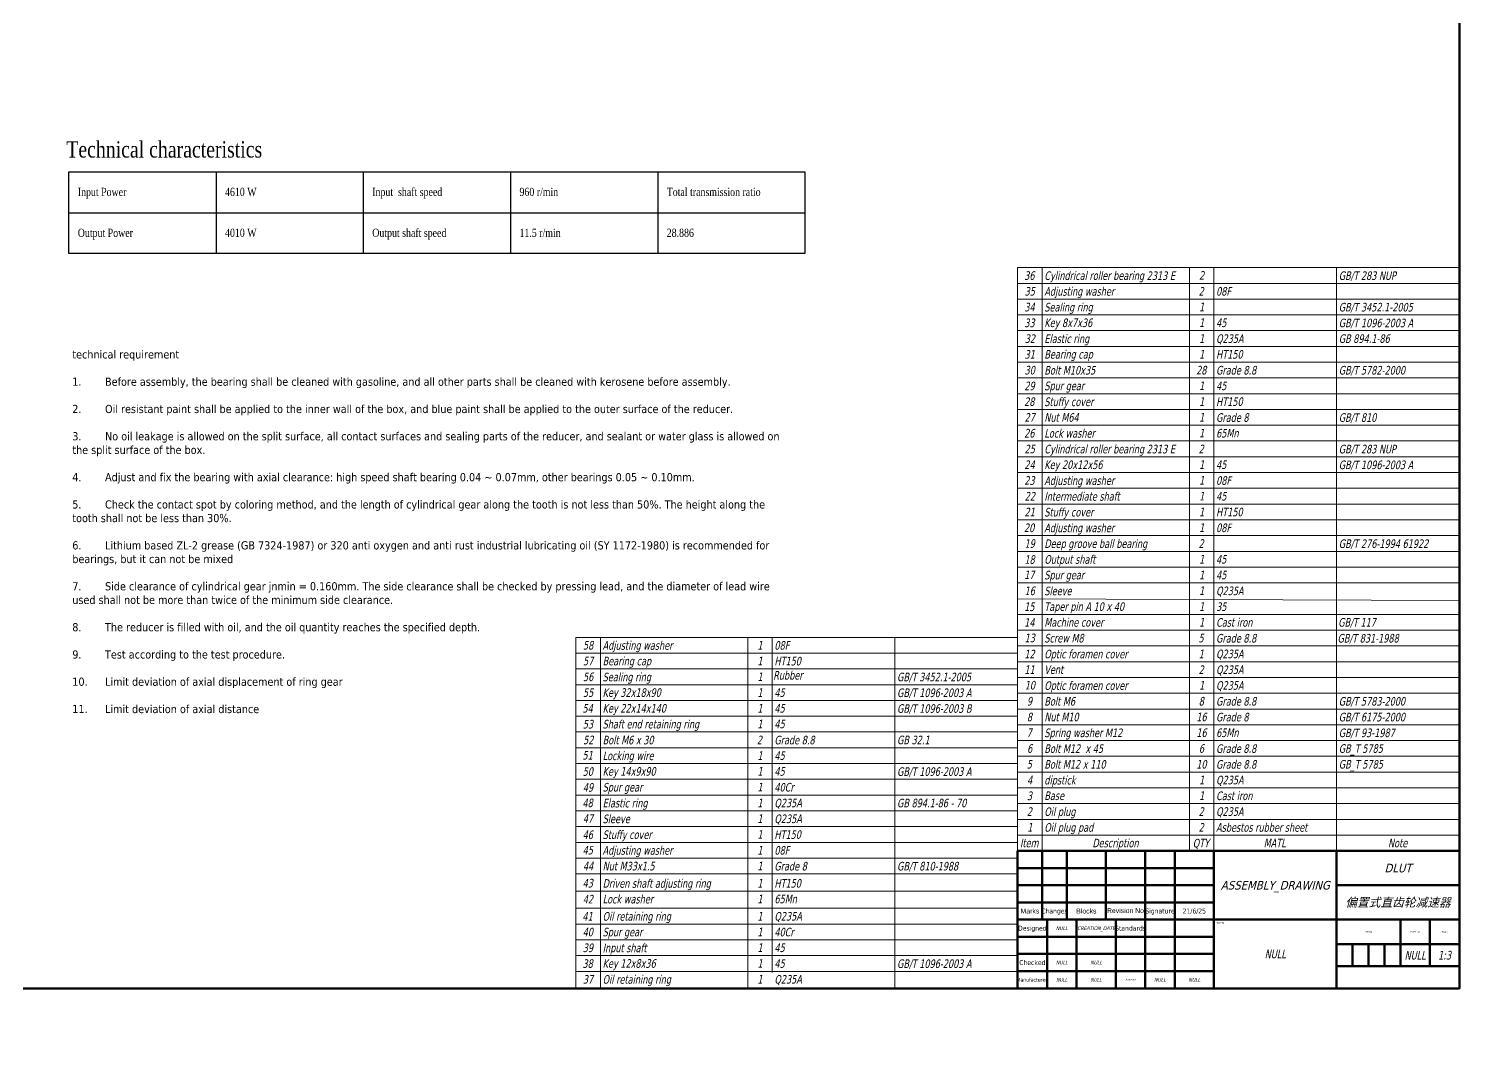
# Model space of a CAD drawing. Header units: millimetres. Extents: x 75 to 4670, y -59 to 2493.
# Drawn here: x 1788 to 3566, y -59 to 1202 of the extents above; entities that cross this region are included whole.
import ezdxf
from ezdxf.enums import TextEntityAlignment as Align

# ---------------------------------------------------------------- set-up
doc = ezdxf.new("R2010")
doc.units = ezdxf.units.MM
doc.header["$LTSCALE"] = 3
for name, color, linetype, lineweight in [('副本(1) 符号 (ISO)', 7, 'Continuous', 15), ('可见 (ISO)', 7, 'Continuous', 50), ('标题 (ISO)', 7, 'Continuous', 50)]:
    doc.layers.add(name, color=color, linetype=linetype, lineweight=lineweight)
doc.styles.add('A0', font='techb___.ttf', dxfattribs={"width": 0.8})
doc.styles.add('MtXpl_Tahoma', font='')
doc.styles.get("Standard").update_dxf_attribs({"font": ''})
doc.styles.add('文本样式54', font='tahoma.ttf')
doc.styles.add('文本样式55', font='tahoma.ttf')
doc.styles.add('文本样式57', font='arial.ttf')
doc.styles.add('注释文本 (ISO)', font='tahoma.ttf')
doc.styles.get('MtXpl_Tahoma').set_extended_font_data('Tahoma', italic=True)
doc.styles.get('Standard').set_extended_font_data('Tahoma', italic=True)

# ---------------------------------------------------------------- blocks, each defined once
blk = doc.blocks.new('图框 Default Border')
at = {"layer": '可见 (ISO)', "flags": 128}
blk.add_lwpolyline([(25, 10), (25, 831), (1179, 831), (1179, 10), (25, 10)], dxfattribs=at)

msp = doc.modelspace()

# ---------------------------------------------------------------- linework, layer by layer
for p, q in [((1837, 1028), (2737, 1028)), ((1837, 928), (1837, 1028)), ((2017, 1028), (2017, 928)), ((2197, 1028), (2197, 928)), ((2377, 1028), (2377, 928)), ((2557, 1028), (2557, 928)), ((2737, 1028), (2737, 928)), ((1837, 978), (2737, 978)), ((2737, 928), (1837, 928))]:
    msp.add_line(p, q)
at = {"layer": '副本(1) 符号 (ISO)'}
for p, q in [((3537, 1257.824), (3537, 217.27)), ((3537, 910.973), (2997, 910.973)), ((2997, 910.973), (2997, 236.539)), ((3027, 910.973), (3027, 217.27)), ((3207, 910.973), (3207, 217.27)), ((3237, 910.973), (3237, 217.27)), ((3387, 910.973), (3387, 217.27)), ((3537, 891.703), (2997, 891.703)), ((3537, 872.434), (2997, 872.434)), ((3537, 853.164), (2997, 853.164)), ((3537, 833.895), (2997, 833.895)), ((3537, 814.625), (2997, 814.625)), ((3537, 795.355), (2997, 795.355)), ((3537, 776.086), (2997, 776.086)), ((3537, 756.816), (2997, 756.816)), ((3537, 737.547), (2997, 737.547)), ((3537, 718.277), (2997, 718.277)), ((3537, 699.008), (2997, 699.008)), ((3537, 679.738), (2997, 679.738)), ((3537, 660.469), (2997, 660.469)), ((3537, 641.199), (2997, 641.199)), ((3537, 621.93), (2997, 621.93)), ((3537, 602.66), (2997, 602.66)), ((3537, 583.391), (2997, 583.391)), ((3537, 564.121), (2997, 564.121)), ((3537, 544.852), (2997, 544.852)), ((3537, 525.582), (2997, 525.582)), ((3537, 504), (2997, 506)), ((3537, 487.043), (2997, 487.043)), ((3537, 467.773), (2997, 467.773)), ((2457, 458.967), (2457, 72.097)), ((2997, 458.967), (2457, 458.967)), ((2487, 458.967), (2487, 91.366)), ((2667, 458.967), (2667, 91.366)), ((2697, 458.967), (2697, 91.366)), ((2847, 458.967), (2847, 91.366)), ((3537, 448.504), (2997, 448.504)), ((2997, 439.697), (2457, 439.697)), ((2487, 436.14), (2487, 30)), ((2667, 436.14), (2667, 30)), ((2697, 436.14), (2697, 49.27)), ((2847, 436.14), (2847, 30)), ((3537, 429.234), (2997, 429.234)), ((2997, 420.428), (2457, 420.428)), ((2457, 416.87), (2457, 30)), ((3537, 409.965), (2997, 409.965)), ((2997, 401.158), (2457, 401.158)), ((2997, 397.601), (2997, 30)), ((2997, 381.889), (2457, 381.889)), ((3537, 390.695), (2997, 390.695)), ((2997, 362.619), (2457, 362.619)), ((3537, 371.426), (2997, 371.426)), ((2997, 343.35), (2457, 343.35)), ((3537, 352.156), (2997, 352.156)), ((2997, 324.08), (2457, 324.08)), ((3537, 332.887), (2997, 332.887)), ((2997, 304.811), (2457, 304.811)), ((3537, 313.617), (2997, 313.617)), ((2997, 285.541), (2457, 285.541)), ((3537, 294.348), (2997, 294.348)), ((3537, 275.078), (2997, 275.078)), ((2997, 266.272), (2457, 266.272)), ((3537, 255.809), (2997, 255.809)), ((2997, 247.002), (2457, 247.002)), ((3537, 236.539), (2997, 236.539)), ((2997, 227.732), (2457, 227.732)), ((3537, 217.27), (2997, 217.27)), ((2997, 198), (2997, 217.27)), ((3027, 198), (3027, 217.27)), ((3207, 198), (3207, 217.27)), ((3237, 198), (3237, 217.27)), ((3387, 198), (3387, 217.27)), ((3537, 198), (3537, 217.27)), ((2997, 208.463), (2457, 208.463)), ((3537, 198), (2997, 198)), ((2997, 189.193), (2457, 189.193)), ((2997, 169.924), (2457, 169.924)), ((2997, 148.827), (2457, 148.827)), ((2997, 127.827), (2457, 127.827)), ((2997, 108.558), (2457, 108.558)), ((2997, 89.288), (2457, 89.288)), ((2997, 70.019), (2457, 70.019)), ((2997, 50.749), (2457, 50.749)), ((2997, 30), (2457, 30))]:
    msp.add_line(p, q, dxfattribs=at)
at = {"layer": '标题 (ISO)'}
for p, q in [((2997, 198), (3537, 198)), ((2997, 30), (2997, 198)), ((3027, 198), (3027, 114)), ((3057, 198), (3057, 114)), ((3105, 198), (3105, 114)), ((3153, 114), (3153, 198)), ((3189, 114), (3189, 198)), ((3237, 198), (3237, 30)), ((3387, 114), (3387, 198)), ((3537, 198), (3537, 30)), ((2997, 177), (3237, 177)), ((2997, 156), (3237, 156)), ((3387, 156), (3537, 156)), ((2997, 135), (3237, 135)), ((3237, 114), (2997, 114)), ((3033, 30), (3033, 114)), ((3069, 30), (3069, 114)), ((3117, 30), (3117, 114)), ((3153, 30), (3153, 114)), ((3189, 30), (3189, 114)), ((3237, 114), (3537, 114)), ((3387, 114), (3387, 30)), ((3465, 114), (3465, 57)), ((3501, 114), (3501, 57)), ((2997, 93), (3237, 93)), ((2997, 72), (3237, 72)), ((3387, 84), (3537, 84)), ((3406.5, 84), (3406.5, 57)), ((3426, 57), (3426, 84)), ((3445.5, 84), (3445.5, 57)), ((3387, 57), (3537, 57)), ((2997, 51), (3237, 51)), ((3537, 30), (2997, 30))]:
    msp.add_line(p, q, dxfattribs=at)

# ---------------------------------------------------------------- block references
at = {"xscale": 3, "yscale": 3, "zscale": 3}
msp.add_blockref('图框 Default Border', (0, 0), dxfattribs=at)

# ---------------------------------------------------------------- texts
at = {"width": 290.73334, "attachment_point": 1, "style": 'A0'}
for s, insert, char_height in [('{\\fTimes New Roman|b0|i0|c0|p18;Technical characteristics}', (1833.979, 1065.454), 20), ('{\\fTimes New Roman|b0|i0|c0|p18;Input Power}', (1848, 1008.489), 10), ('{\\fTimes New Roman|b0|i0|c0|p18;4610 W}', (2028, 1008.489), 10), ('{\\fTimes New Roman|b0|i0|c0|p18;Input  shaft speed}', (2208, 1008.489), 10), ('{\\fTimes New Roman|b0|i0|c0|p18;960 r/min}', (2388, 1008.489), 10), ('{\\fTimes New Roman|b0|i0|c0|p18;Total transmission ratio}', (2568, 1008.489), 10), ('{\\fTimes New Roman|b0|i0|c0|p18;Output Power}', (1848, 958.489), 10), ('{\\fTimes New Roman|b0|i0|c0|p18;4010 W}', (2028, 958.489), 10), ('{\\fTimes New Roman|b0|i0|c0|p18;Output shaft speed}', (2208, 958.489), 10), ('{\\fTimes New Roman|b0|i0|c0|p18;11.5 r/min}', (2388, 958.489), 10), ('{\\fTimes New Roman|b0|i0|c0|p18;28.886}', (2568, 958.489), 10)]:
    msp.add_mtext(s, dxfattribs=dict(at, insert=insert, char_height=char_height))
at = {"attachment_point": 1}
for s, width, insert, char_height, style in [('{\\fTimes New Roman|b0|i0|c0|p18;Input Power}', 31, (1837, 1018), 0.2, 'A0'), ('technical requirement\\P\\P1.^IBefore assembly, the bearing shall be cleaned with gasoline, and all other parts shall be cleaned with kerosene before assembly.\\P\\P2.^IOil resistant paint shall be applied to the inner wall of the box, and blue paint shall be applied to the outer surface of the reducer.\\P\\P3.^INo oil leakage is allowed on the split surface, all contact surfaces and sealing parts of the reducer, and sealant or water glass is allowed on the split surface of the box.\\P\\P4.^IAdjust and fix the bearing with axial clearance: high speed shaft bearing 0.04 ~ 0.07mm, other bearings 0.05 ~ 0.10mm.\\P\\P5.^ICheck the contact spot by coloring method, and the length of cylindrical gear along the tooth is not less than 50%. The height along the tooth shall not be less than 30%.\\P\\P6.^ILithium based ZL-2 grease (GB 7324-1987) or 320 anti oxygen and anti rust industrial lubricating oil (SY 1172-1980) is recommended for bearings, but it can not be mixed\\P\\P7.^ISide clearance of cylindrical gear jnmin = 0.160mm. The side clearance shall be checked by pressing lead, and the diameter of lead wire used shall not be more than twice of the minimum side clearance.\\P\\P8.^IThe reducer is filled with oil, and the oil quantity reaches the specified depth.\\P\\P9.^ITest according to the test procedure.\\P\\P10.^ILimit deviation of axial displacement of ring gear\\P\\P11.^ILimit deviation of axial distance', 878, (1841.312, 809.849), 10, '注释文本 (ISO)')]:
    msp.add_mtext_dynamic_manual_height_columns(s, width=width, gutter_width=1, heights=[0], dxfattribs=dict(at, insert=insert, char_height=char_height, style=style))
at = {"layer": '副本(1) 符号 (ISO)', "style": 'MtXpl_Tahoma', "width": 0.8}
for s, p in [('36', (3004.987, 895.975)), ('Cylindrical roller bearing 2313 E', (3029.687, 895.859)), ('2', (3218.833, 896.071)), ('GB/T 283 NUP', (3389.681, 895.858)), ('35', (3005.506, 876.705)), ('Adjusting washer', (3029.641, 876.589)), ('2', (3218.327, 876.708)), ('08F', (3239.686, 876.701)), ('34', (3005.225, 857.436)), ('Sealing ring', (3029.693, 857.32)), ('1', (3218.833, 857.532)), ('GB/T 3452.1-2005', (3389.681, 857.319)), ('33', (3005.174, 838.166)), ('Key 8x7x36', (3029.688, 838.283)), ('1', (3218.833, 838.262)), ('45', (3239.686, 838.277)), ('GB/T 1096-2003 A', (3389.681, 838.05)), ('32', (3005.684, 818.896)), ('Elastic ring', (3029.688, 818.78)), ('1', (3218.833, 818.993)), ('Q235A', (3239.684, 818.898)), ('GB 894.1-86', (3389.681, 818.892)), ('31', (3005.404, 799.627)), ('Bearing cap', (3029.688, 799.711)), ('1', (3218.833, 799.723)), ('HT150', (3239.688, 799.631)), ('30', (3005.459, 780.36)), ('Bolt M10x35', (3029.688, 780.234)), ('28', (3215.259, 780.353)), ('Grade 8.8', (3239.681, 780.238)), ('GB/T 5782-2000', (3389.681, 780.241)), ('29', (3005.259, 761.084)), ('Spur gear', (3029.693, 761.112)), ('1', (3218.833, 761.184)), ('45', (3239.686, 761.199)), ('28', (3004.996, 741.821)), ('Stuffy cover', (3029.693, 741.667)), ('1', (3218.833, 741.915)), ('HT150', (3239.688, 741.823)), ('27', (3005.464, 722.549)), ('Nut M64', (3029.688, 722.562)), ('1', (3218.833, 722.645)), ('Grade 8', (3239.681, 722.43)), ('GB/T 810', (3389.681, 722.432)), ('26', (3004.987, 703.279)), ('Lock washer', (3029.688, 703.156)), ('1', (3218.833, 703.376)), ('65Mn', (3239.676, 703.292)), ('25', (3005.506, 684.012)), ('Cylindrical roller bearing 2313 E', (3029.687, 683.894)), ('2', (3218.327, 684.012)), ('GB/T 283 NUP', (3389.681, 683.893)), ('24', (3005.225, 664.74)), ('Key 20x12x56', (3029.688, 664.747)), ('1', (3218.833, 664.836)), ('45', (3239.686, 664.851)), ('GB/T 1096-2003 A', (3389.681, 664.624)), ('23', (3005.174, 645.473)), ('Adjusting washer', (3029.641, 645.355)), ('1', (3218.833, 645.567)), ('08F', (3239.686, 645.466)), ('22', (3005.685, 626.204)), ('Intermediate shaft', (3029.688, 626.044)), ('1', (3218.833, 626.297)), ('45', (3239.686, 626.312)), ('21', (3005.404, 606.932)), ('Stuffy cover', (3029.693, 606.781)), ('1', (3218.833, 607.028)), ('HT150', (3239.688, 606.936)), ('20', (3004.75, 587.648)), ('Adjusting washer', (3029.641, 587.546)), ('1', (3218.833, 587.758)), ('08F', (3239.686, 587.658)), ('19', (3005.454, 568.435)), ('Deep groove ball bearing', (3029.688, 568.277)), ('2', (3218.327, 568.395)), ('GB/T 276-1994 61922', (3389.681, 568.276)), ('18', (3005.255, 548.879)), ('Output shaft', (3029.684, 548.972)), ('1', (3218.833, 549.219)), ('45', (3239.686, 549.234)), ('17', (3004.991, 530.168)), ('Spur gear', (3029.693, 529.878)), ('1', (3218.833, 529.95)), ('45', (3239.686, 529.964)), ('16', (3005.459, 510.597)), ('Sleeve', (3029.693, 510.466)), ('1', (3218.833, 510.68)), ('Q235A', (3239.684, 510.586)), ('15', (3004.982, 491.189)), ('Taper pin A 10 x 40', (3029.668, 491.325)), ('1', (3218.833, 491.411)), ('35', (3239.69, 491.314)), ('14', (3004.982, 471.92)), ('Machine cover', (3029.668, 472.056)), ('1', (3218.833, 472.141)), ('Cast iron', (3239.69, 472.045)), ('GB/T 117', (3389, 472.07)), ('13', (3005.501, 453.09)), ('Screw M8', (3029.693, 452.771)), ('5', (3218.138, 452.886)), ('Grade 8.8', (3239.681, 452.656)), (' GB/T 831-1988', (3385, 452.659)), ('58', (2465.683, 444.062)), ('Adjusting washer', (2489.641, 443.853)), ('1', (2678.832, 444.065)), ('08F', (2699.686, 443.964)), ('57', (2465.683, 424.793)), ('Bearing cap', (2489.688, 424.783)), ('1', (2678.832, 424.795)), ('HT150', (2699.688, 424.704)), ('12', (3005.22, 433.287)), ('Optic foramen cover', (3029.684, 433.355)), ('1', (3218.327, 433.509)), ('Q235A', (3239.684, 433.507)), ('56', (2465.683, 405.523)), ('Sealing ring', (2489.693, 405.314)), ('1', (2678.832, 405.526)), ('Rubber', (2698.226, 407.366)), ('GB/T 3452.1-2005', (2849.681, 405.313)), ('11', (3005.169, 414.239)), ('Vent', (3029.663, 414.354)), ('2', (3218.327, 414.239)), ('Q235A', (3239.684, 414.238)), ('55', (2465.683, 386.254)), ('Key 32x18x90', (2489.688, 386.277)), ('1', (2678.832, 386.256)), ('45', (2699.686, 386.271)), ('GB/T 1096-2003 A', (2849.681, 386.044)), ('10', (3005.68, 395.282)), ('Optic foramen cover', (3029.684, 394.816)), ('1', (3218.833, 395.063)), ('Q235A', (3239.684, 394.968)), ('54', (2464.986, 367.001)), ('Key 22x14x140', (2489.688, 367.008)), ('1', (2678.832, 366.987)), ('45', (2699.686, 367.001)), ('GB/T 1096-2003 B', (2849.681, 366.774)), ('9', (3008.35, 375.687)), ('Bolt M6', (3029.688, 375.574)), ('8', (3218.412, 375.693)), ('Grade 8.8', (3239.681, 375.578)), ('GB/T 5783-2000', (3389.681, 375.581)), ('53', (2465.403, 347.625)), ('Shaft end retaining ring', (2489.693, 347.661)), ('1', (2678.832, 347.907)), ('45', (2699.686, 347.921)), ('8', (3008.412, 356.423)), ('Nut M10', (3029.688, 356.432)), ('16', (3215.459, 356.441)), ('Grade 8', (3239.681, 356.309)), ('GB/T 6175-2000', (3389.681, 356.311)), ('52', (2465.861, 328.373)), ('Bolt M6 x 30', (2489.688, 328.228)), ('2', (2678.327, 328.354)), ('Grade 8.8', (2699.681, 328.232)), ('GB 32.1', (2849.681, 328.352)), ('7', (3008.145, 337.271)), ('Spring washer M12', (3029.693, 337.042)), ('16', (3215.459, 337.171)), ('65Mn', (3239.676, 337.171)), ('GB/T 93-1987', (3389.681, 337.042)), ('51', (2464.991, 309.625)), ('6', (3008.602, 317.901)), ('Bolt M12  x 45', (3029.688, 317.765)), ('6', (3218.602, 317.901)), ('Grade 8.8', (3239.681, 317.769)), ('GB_T 5785', (3389.681, 317.888)), ('Locking wire', (2489.688, 308.966)), ('1', (2678.832, 309.178)), ('45', (2699.686, 309.193)), ('5', (3008.138, 298.73)), ('Bolt M12 x 110', (3029.688, 298.496)), ('10', (3215.399, 298.623)), ('Grade 8.8', (3239.681, 298.5)), ('GB_T 5785', (3389.681, 298.619)), ('50', (2465.255, 289.773)), ('Key 14x9x90', (2489.688, 289.93)), ('1', (2678.832, 289.909)), ('45', (2699.686, 289.923)), ('GB/T 1096-2003 A', (2849.681, 289.696)), ('4', (3008.654, 279.463)), ('dipstick', (3029.687, 279.233)), ('1', (3218.833, 279.446)), ('Q235A', (3239.684, 279.351)), ('49', (2465.459, 270.337)), ('Spur gear', (2489.693, 270.567)), ('1', (2678.832, 270.639)), ('40Cr', (2699.686, 270.547)), ('3', (3008.377, 260.08)), ('Base', (3029.688, 260.191)), ('1', (3218.833, 260.176)), ('Cast iron', (3239.687, 260.097)), ('48', (2464.983, 251.384)), ('Elastic ring', (2489.688, 251.157)), ('1', (2678.832, 251.37)), ('Q235A', (2699.684, 251.275)), ('GB 894.1-86 - 70', (2849.681, 251.269)), ('2', (3008.327, 240.813)), ('Oil plug', (3029.684, 240.695)), ('2', (3218.327, 240.813)), ('Q235A', (3239.684, 240.812)), ('47', (2465.502, 232.336)), ('Sleeve', (2489.693, 231.886)), ('1', (2678.832, 232.1)), ('Q235A', (2699.684, 232.005)), ('1', (3008.833, 221.637)), ('Oil plug pad', (3029.684, 221.425)), ('2', (3218.327, 221.544)), ('Asbestos rubber sheet', (3239.641, 221.418)), ('46', (2465.221, 212.516)), ('Stuffy cover', (2489.693, 212.583)), ('1', (2678.832, 212.831)), ('HT150', (2699.684, 212.736)), ('Description', (3088.445, 202.354)), ('45', (2465.17, 193.686)), ('Adjusting washer', (2489.641, 193.349)), ('1', (2678.832, 193.561)), ('08F', (2699.686, 193.461)), ('Item', (2999.939, 202.389)), ('QTY', (3211.127, 202.273)), ('MATL', (3297.829, 202.385)), ('Note', (3449.867, 202.382)), ('44', (2465.68, 174.292)), ('Nut M33x1.5', (2489.688, 174.195)), ('1', (2678.832, 174.292)), ('Grade 8', (2699.681, 174.076)), ('GB/T 810-1988', (2849.681, 174.079)), ('43', (2465.17, 153.32)), ('Driven shaft adjusting ring', (2489.693, 152.981)), ('1', (2678.832, 153.195)), ('HT150', (2699.684, 153.1)), ('42', (2465.4, 133.711)), ('Lock washer', (2489.688, 133.802)), ('1', (2678.832, 134.022)), ('65Mn', (2699.676, 133.939)), ('41', (2464.917, 112.829)), ('Oil retaining ring', (2489.684, 112.713)), ('1', (2678.832, 112.925)), ('Q235A', (2699.684, 112.831)), ('40', (2465.259, 93.534)), ('Spur gear', (2489.693, 93.584)), ('1', (2678.832, 93.656)), ('40Cr', (2699.686, 93.564)), ('39', (2465.308, 74.311)), ('Input shaft', (2489.688, 74.139)), ('1', (2678.832, 74.386)), ('45', (2699.686, 74.401)), ('38', (2464.995, 55.021)), ('Key 12x8x36', (2489.688, 55.138)), ('1', (2678.832, 55.117)), ('45', (2699.686, 55.131)), ('GB/T 1096-2003 A', (2849.681, 54.904)), ('37', (2465.463, 35.751)), ('Oil retaining ring', (2489.684, 35.635)), ('1', (2678.832, 35.847)), ('Q235A', (2699.684, 35.753))]:
    msp.add_text(s, height=10.5, dxfattribs=at).set_placement(p)
at = {"layer": '标题 (ISO)'}
for s, height, style, p in [('Marks', 6, '文本样式57', (3012, 124.5)), ('Changes', 6, '文本样式54', (3042, 124.5)), ('Blocks', 6, '文本样式57', (3081, 124.5)), ('Signature', 6, '文本样式54', (3171, 124.5)), ('21/6/25', 6, '文本样式54', (3213, 124.5)), ('Designed', 6, '文本样式54', (3015, 103.5)), ('Standards', 6, '文本样式54', (3135, 103.5)), ('Checked', 6, '文本样式54', (3015, 61.5)), ('Manufactured', 4.5, '文本样式55', (3015, 40.5))]:
    msp.add_text(s, height=height, dxfattribs=dict(at, style=style)).set_placement(p, align=Align.MIDDLE_CENTER)
at = {"layer": '标题 (ISO)', "attachment_point": 5, "style": '注释文本 (ISO)'}
for s, insert, char_height in [('{\\fArial|b0|i0|c0|p34;\\H0.33333x;Revision No.}', (3130, 125), 18), ('\\fTahoma|b0|i0;\\H2.0000;Approved', (3135, 40.5), 6)]:
    msp.add_mtext(s, dxfattribs=dict(at, insert=insert, char_height=char_height))
at = {"layer": '标题 (ISO)', "char_height": 6, "style": '注释文本 (ISO)'}
for s, insert, width, attachment_point in [('\\fTahoma|b0|i0;\\H2.0000;Material:', (3240, 111), 34.09196, 1), ('\\fTahoma|b0|i0;\\H2.0000; Status', (3426, 99), 76.30106, 5), ('\\fTahoma|b0|i0;\\H2.0000;Mass(Kg)', (3483, 99), 35.17425, 5), ('\\fTahoma|b0|i0;\\H2.0000;Scale', (3519, 99), 35.17425, 5)]:
    msp.add_mtext(s, dxfattribs=dict(at, insert=insert, width=width, attachment_point=attachment_point))
at = {"layer": '标题 (ISO)', "lineweight": 30, "flags": 104}
for tag, text, height, p in [('DLUT', '', 10.5, (3462, 177)), ('ASSEMBLY_DRAWING', '', 10.5, (3312, 156)), ('偏置式直齿轮减速器', 'cpz assemble', 10.5, (3462, 135)), ('NULL', 'chenpeizhi66', 4.5, (3051, 103.5)), ('CREATION_DATE', '', 4.5, (3093, 103.5)), ('NULL', '', 4.5, (3051, 61.5)), ('NULL', '', 4.5, (3093, 61.5)), ('NULL', '', 4.5, (3171, 40.5)), ('NULL', '', 4.5, (3213, 40.5))]:
    msp.add_attdef(tag, text=text, height=height, dxfattribs=at).set_placement(p, align=Align.MIDDLE_CENTER)
at = {"layer": '标题 (ISO)', "lineweight": 30, "width": 0.8, "flags": 104}
for tag, text, height, p in [('NULL', '', 10.5, (3312, 72)), ('NULL', '', 10.5, (3483, 70.5)), ('1:3', '1:3', 10.5, (3519, 70.5)), ('NULL', '', 4.5, (3051, 40.5)), ('NULL', '', 4.5, (3093, 40.5))]:
    msp.add_attdef(tag, text=text, height=height, dxfattribs=at).set_placement(p, align=Align.MIDDLE_CENTER)

doc.saveas('drawing.dxf')
